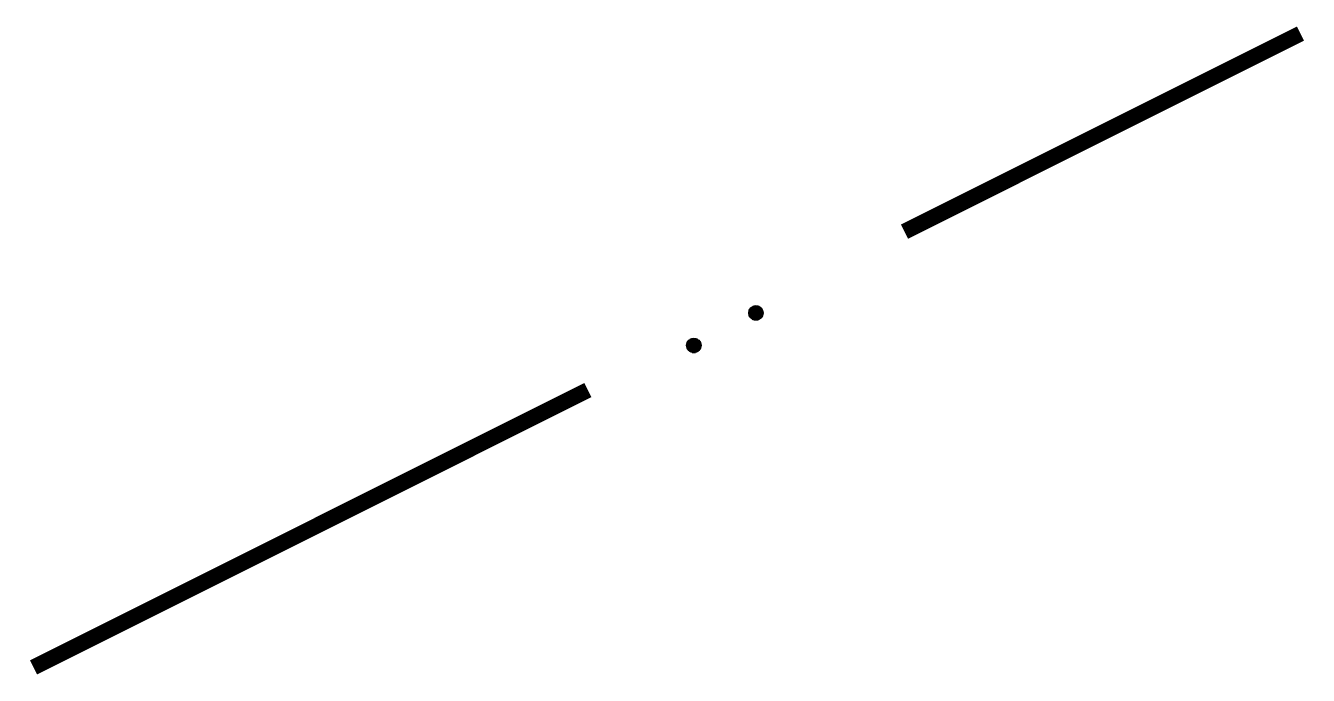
# Model space of a CAD drawing. Extents: x -0.1 to 16.1, y -0.1 to 8.1.
import ezdxf

# ---------------------------------------------------------------- set-up
doc = ezdxf.new("R2010")
doc.units = 0
doc.header["$MEASUREMENT"] = 0
doc.layers.get('0').update_dxf_attribs({"linetype": 'CONTINUOUS'})

msp = doc.modelspace()

# ---------------------------------------------------------------- hatches: boundary and pattern name
h = msp.add_hatch()
h.set_pattern_fill('SFS', color=256, scale=0.05, style=0, pattern_type=2)
h.set_pattern_definition([(0, (4.594525, 2.2768727), (0, 0.005), [])])
h.paths.add_polyline_path([(9.032, 4.475, 1), (9.214, 4.475, 1)])
h = msp.add_hatch()
h.set_pattern_fill('SFS', color=256, scale=0.05, style=0, pattern_type=2)
h.set_pattern_definition([(0, (3.8107914, 1.8663323), (0, 0.005), [])])
h.paths.add_polyline_path([(8.248, 4.065, 1), (8.43, 4.065, 1)])

# ---------------------------------------------------------------- linework, layer by layer
at = {"const_width": 0.2}
for points in [[(11, 5.5), (16, 8)], [(0, 0), (7, 3.5)]]:
    msp.add_lwpolyline(points, dxfattribs=at)
for centre in [(9.123, 4.475), (8.339, 4.065)]:
    msp.add_circle(centre, 0.0913)

doc.saveas('drawing.dxf')
